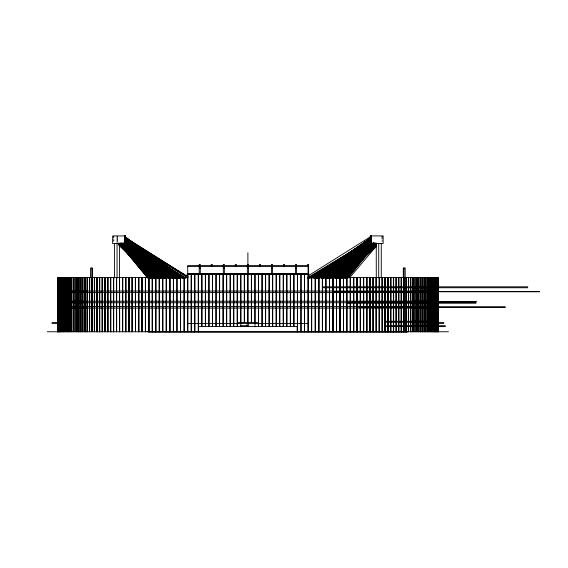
<?xml version="1.0" encoding="UTF-8"?>
<svg xmlns="http://www.w3.org/2000/svg" width="568" height="568" viewBox="0 0 568 568"><rect width="100%" height="100%" fill="white"/><g stroke="black" fill="none" stroke-linecap="round" stroke-linejoin="round"><path stroke-width="0.85" d="M381.987 236.813L382.143 236.323M370.535 238.546L370.719 238.02L370.251 238.801L371.209 238.993L370.251 238.844L370.925 239.284L322.475 278.05L371.756 243.296M370.258 241.996L370.734 241.215L370.258 241.996L370.911 242.479L371.216 242.16L370.428 241.535M381.98 238.965L382.136 238.581M370.258 240.86L370.805 240.15L370.258 240.86L370.84 241.414L371.195 241.137L370.45 240.42L370.819 241.407L371.032 240.981M381.945 241.159L382.143 240.733M381.952 237.942L382.129 237.573M370.989 239.937L370.783 240.349L370.265 239.739L370.464 239.341L371.174 240.108L370.783 240.349L370.272 239.703L370.861 239.085L316.341 278.263M370.279 236.508L370.868 235.897L370.279 236.508L370.776 237.147L371.188 236.891L370.684 236.252M370.776 237.147L370.457 236.153M340.587 278.057L370.819 236.522L307.735 276.126M343.37 277.873L370.641 242.181M340.246 278.05L370.627 238.986M124.392 237.438L125.35 237.261L125.528 237.736L124.875 238.219L124.91 236.962L125.322 237.218L125.003 238.212M124.818 237.857L125.322 237.218L124.697 237.736L124.875 238.219M125.095 238.397L124.598 239.029L125.01 239.277L125.507 238.645L124.903 238.027L175.391 278.107M345.571 278.256L372.984 243.516M344.989 277.78L372.416 243.175M341.822 277.929L370.712 242.046M347.751 278.32L376.037 243.374L342.866 277.944M116.958 241.137L117.469 240.505M347.247 278.32L375.952 243.374M343.81 277.724L372.054 243.516M339.941 278.071L370.897 240.69L310.604 278.071M340.282 278.235L370.343 242.33M345.245 278.292L374.802 243.104M349.54 277.844L376.264 246.171M125.052 240.143L125.521 240.804L125.003 241.414L124.605 241.173L125.244 240.69L125.052 240.143L124.385 240.591M342.596 277.724L371.898 243.274M346.324 277.951L375.64 243.644L343.967 277.958M342.312 278.079L372.303 243.189M339.323 277.894L370.563 241.975M339.664 278.121L370.542 243.026M344.847 278.27L375.931 243.274M336.398 278.192L370.514 239.831M344.946 278.363L376.101 243.416M116.965 237.964L117.505 237.374M338.152 277.851L370.805 241.691M342.263 277.759L373.112 243.516M334.524 278.27L370.805 238.482M340.658 277.986L372.615 243.651L338.308 278.022M339.408 278.206L371.905 243.36M336.639 278.206L370.499 242.074M336.1 278.221L370.67 241.457M333.324 278.221L370.492 238.879M345.28 277.816L376.215 245.056M124.399 239.675L124.96 239.093L125.336 239.376L124.96 240.342L124.577 240.058L125.336 239.376L125.528 239.902L125.244 239.611M341.964 277.823L374.972 243.147M372.928 243.317L339.167 278.313L373.921 243.104M335.752 277.937L370.819 241.847M332.408 277.922L370.819 238.652L330.157 278.114M335.823 278.284L370.79 243.054M341.418 278.313L376.392 243.104M341.68 277.915L376.264 243.473M337.939 278.228L373.126 243.367M370.741 238.02L370.251 238.844L370.563 238.503L311.818 277.972M337.47 277.759L373.02 243.402M124.392 241.769L124.974 241.208L125.329 241.485L124.946 242.479L124.584 242.209L125.329 241.485M333.423 278.306L370.442 242.664M335.837 278.121L372.175 243.374M370.868 241.407L332.422 278.036L372.757 243.452M124.385 236.437L124.967 235.883L125.528 236.607L124.946 237.161L124.591 236.891L125.329 236.153L124.392 236.373M341.688 277.78L376.328 245.028M337.619 278.292L374.369 243.665M336.007 278.135L373.417 243.189M332.571 278.036L370.812 242.415M329.951 278.221L370.407 240.917M326.777 277.851L370.407 237.722M335.617 278.242L374.213 243.161M332.152 278.121L370.911 242.955M335.198 277.929L373.197 243.622M331.74 277.795L370.556 242.806M337.612 278.135L376.328 243.367L337.122 278.135M341.46 277.929L376.321 246.576M116.944 239L117.548 238.461M326.543 277.951L370.584 239.341L308.389 278.071M330.036 278.107L370.592 242.529M327.054 277.752L370.315 240.008M330.271 278.164L370.308 243.21M332.188 277.979L372.296 243.281M336.079 277.816L375.633 243.587M335.972 278.263L376.13 243.743M370.755 239.874L325.563 278.114L370.79 242.543M329.476 277.972L370.748 243.069M326.628 277.823L370.741 240.924M331.698 277.866L373.233 243.26M335.226 278.079L375.966 244.176M328.034 278.228L370.961 242.721M331.968 278.114L373.666 243.672M324.754 277.915L370.535 240.335M328.694 277.816L370.528 243.53M116.951 242.216L117.576 241.712M330.256 278.235L373.73 243.111M319.699 278.05L370.322 237.63M326.039 278.299L370.861 242.472M323.27 278.299L370.322 240.818M328.467 277.787L371.6 243.644M332.046 278.05L375.782 243.523M329.809 277.844L373.588 243.53M322.489 278.15L370.819 240.782L320.948 277.809M322.56 277.951L370.954 240.818M324.775 277.951L370.599 242.969M326.572 277.929L371.635 243.473L315.098 278.107M328.382 278.242L374.127 243.459M327.835 278.249L373.687 243.466M332.145 278.022L376.513 244.51M316.916 277.795L370.819 237.587L318.499 278.178L370.968 240.165M370.265 240.818L370.641 240.541M323.632 278.107L370.442 243.388M124.569 237.914L125.216 237.438L125.038 236.955M125.045 235.89L125.216 236.359L124.562 236.842L124.875 237.154L125.528 236.671L125.35 236.203L124.697 236.686L124.875 237.154M327.665 278.128L374.688 243.423M322.667 277.887L370.308 242.834M324.285 277.866L371.515 243.324L322.191 277.887M326.714 277.915L373.858 243.416M327.913 278.199L375.81 243.36M322.901 277.979L370.975 243.338L316.199 277.88M318.421 278L370.336 241.13M318.108 277.802L370.826 240.64M324.356 277.802L373.616 243.189M328.013 278.185L376.513 244.318L327.842 277.979M323.448 278.093L373.588 243.154M312.826 277.844L370.4 238.035M316.497 278.235L370.4 241.215M370.663 241.159L316.653 278.199L370.506 242.728M318.527 277.951L370.343 242.571M321.495 277.816L372.111 243.345M322.347 278.27L373.978 243.267M116.923 240.008L117.597 239.561M124.861 241.414L125.535 240.967L125.343 240.427L124.669 240.875L124.861 241.414L124.577 241.13M315.936 278.107L370.506 241.684M312.975 277.809L370.506 239.547M317.235 278.249L370.435 242.905M321.68 278.192L374.127 243.615M318.648 277.929L371.067 243.502M311.086 277.88L370.364 239.043M315.531 277.844L370.364 242.224M322.794 278.1L376.229 243.296M316.873 277.951L370.336 243.352M321.019 278.128L375.519 243.175M310.362 277.809L370.961 239.128M313.138 277.809L370.584 241.038M314.317 277.951L370.293 242.238M317.604 277.816L372.075 243.267M314.842 277.816L370.961 242.323M318.79 277.951L373.282 243.494M309.219 278.029L370.819 239.717L307.26 277.993M313.316 277.837L370.634 242.508M314.438 277.951L370.989 243.154M116.93 236.849L117.626 236.423M318.939 278L375.512 243.537M310.249 277.816L370.776 241.244M370.272 239.703L370.684 239.462M308.545 278.079L370.691 240.775M314.445 278.086L372.26 243.509M313.508 277.901L371.422 243.494M314.573 277.972L373.204 243.175M308.814 278.235L370.655 241.798M319.109 278.079L376.243 244.531M314.118 277.901L373.709 243.182M313.714 277.986L374.518 243.168M314.722 278.029L375.434 243.239L314.565 277.851M308.601 265.867L187.717 265.867L187.717 331.762M187.717 266.158L308.069 266.158M199.219 268.025L200.284 268.025M223.288 268.025L224.353 268.025M247.357 268.025L248.422 268.025M271.426 268.025L272.491 268.025M295.502 268.025L296.56 268.025M187.653 273.776L308.126 273.776M187.717 274.238L308.069 274.238M187.774 277.496L57.446 277.496L57.446 331.762M307.536 277.496L438.333 277.496L438.333 331.762M322.425 286.804L527.771 286.804M322.425 287.749L527.771 287.749M57.503 291.064L438.276 291.064M332.536 291.419L539.6 291.419M332.536 291.774L539.6 291.774M57.503 292.598L438.276 292.598M57.503 301.21L438.276 301.21M352.323 301.565L476.282 301.565M352.323 301.92L476.282 301.92M346.466 302.275L476.048 302.275M57.503 302.751L350.811 302.751M346.466 303.227L476.048 303.227M57.503 306.535L438.276 306.535M358.912 306.89L505.35 306.89M358.912 307.245L505.35 307.245M57.503 308.076L438.276 308.076M385.899 321.268L433.547 321.268M385.899 322.212L433.547 322.212M57.979 322.532L52.064 322.532L52.064 323.476L57.979 323.476M437.8 322.532L443.722 322.532L443.722 323.476L437.8 323.476M187.717 323.476L308.069 323.476M240.534 325.883L247.634 325.883M386.368 325.883L445.376 325.883M240.811 326.238L247.002 326.238M386.368 326.238L445.376 326.238M47.329 331.762L448.45 331.762M148.972 332.117L407.299 332.117M147.006 331.321L148.674 331.762M147.538 331.321L149.178 331.762M118.818 243.381L180.446 278.043M118.811 244.489L177.266 277.986M123.547 243.445L183.286 278.064M182.271 278.114L122.61 243.53L179.481 278M124.364 242.387L185.438 277.958M179.815 277.816L121.232 243.196L163.69 278.15M177.436 277.901L119.536 243.494L119.543 331.762M125.038 242.287L185.097 278.164M183.478 277.993L124.328 242.451L166.31 277.972M124.818 243.502L182.399 278.079M125.088 239.746L187.994 277.929M187.767 276.907L124.96 238.652L176.179 277.944M124.917 241.741L184.422 278.214M125.123 240.562L125.521 240.804M185.367 277.915L124.96 240.782L162.86 278.171M122.887 243.246L179.474 278.185M121.779 243.438L177.592 277.837M125.095 237.317L125.507 237.573M188.043 276.751L124.96 237.587L165.984 277.858M124.747 242.124L182.52 278.071M178.835 278.029L123.327 243.452L170.201 278.121L125.024 239.874M124.371 240.995L183.656 277.958M183.315 278.015L124.825 241.237L176.52 278.242M125.571 240.662L184.671 277.951M118.769 243.267L173.268 277.816M124.818 236.998L187.646 276.999M179.666 278.128L124.456 242.699L160.503 278.228M123.994 243.431L177.734 277.809M179.808 278.192L124.683 242.806L152.416 278.235M125.18 239.987L184.273 278.214M119.457 243.203L172.928 278.043M124.605 243.416L177.067 277.88M124.541 242.245L179.112 278.242M121.019 243.218L174.17 278.242M125.279 239.547L182.811 277.809M177.869 277.809L124.712 242.493L158.167 277.816M124.541 241.194L179.85 278.107M120.111 243.161L172.274 278.107M183.961 277.972L125.322 238.269L125.01 239.277M124.52 242.969L176.698 278.192M124.406 241.705L177.969 278.029M125.116 239.014L182.072 277.908M120.771 243.182L171.188 277.908M124.704 241.059L177.983 277.844M122.809 243.36L173.155 278.214M124.648 239.668L180.013 278.121M124.974 241.691L177.251 278.121M168.49 278.071L119.266 243.296L147.907 278.228M121.112 243.381L170.059 278.121M123.568 243.182L172.558 278M124.719 242.77L174.426 278.263M123.391 243.352L171.735 277.787M171.408 278.05L124.768 241.329L175.796 278M124.79 238.106L179.85 277.951M119.252 244.986L164.23 277.915M123.945 243.381L171.025 277.894M125.379 241.258L175.37 278.093M121.36 243.36L168.277 277.887M124.761 241.293L173.822 277.795M125.514 239.76L124.96 239.093M175.959 278.022L124.96 239.717L163.009 278.171M120.26 243.445L166.275 278.022M125.528 236.607L124.967 235.883M179.978 278.022L124.96 236.522L166.119 277.88M124.477 243.438L170.301 278.022M125.528 241.925L124.974 241.208M124.96 241.847L172.168 277.922M119.266 243.473L164.344 277.929M123.455 243.509L168.348 277.951M124.818 242.969L170.329 278.157M125.5 240.314L174.312 278.192L123.242 243.218L150.527 278.05M165.565 278.15L120.821 243.487L158.827 278.121M124.328 243.033L169.15 277.873M124.825 243.168L168.398 278.05L125.485 241.052M121.36 243.573L164.834 278.299M123.533 243.509L166.183 277.922L124.719 239.256M170.428 278.235L124.79 241.002M125.258 241.393L170.634 278.206M125.251 238.191L174.575 278.292M119.358 243.544L160.687 278.036M125.038 240.924L169.15 277.823M124.371 243.551L165.906 278.27M122.766 243.196L164.209 277.823M121.722 243.331L162.256 277.78M119.003 244.219L158.742 277.972M371.06 237.729L370.457 237.204L370.79 236.948L370.244 237.708L370.833 238.226M124.158 243.097L164.45 277.866M124.775 243.402L164.642 278.277M122.191 243.537L161.482 278.008M120.799 243.118L160.765 278.107M118.847 243.793L157.996 278.164M124.52 237.701L170.279 278.263M124.513 240.889L166.133 277.823M125.244 240.64L167.51 278.263M124.591 243.26L163.655 278.071M118.776 244.943L155.369 278.242M124.832 241.911L163.996 277.851M122.851 243.303L160.545 277.972M125.003 243.459L162.838 278.299M121.729 243.644L158.742 277.816M124.733 243.09L161.355 277.951M122.013 243.239L158.522 278.036M121.509 243.225L157.939 278.029M118.79 243.374L155.107 278.121M124.882 243.587L160.581 278.114M121.687 243.693L157.18 278.185M121.907 243.452L157.109 278.277M120.736 243.686L155.085 278.284M118.847 244.993L151.727 278.313M124.96 242.011L160.311 278.036M123.086 243.31L156.96 278.057M155.639 277.922L121.651 243.083L153.289 277.901M119.166 243.743L152.302 277.937M125.287 239.93L161.852 278.192M121.992 243.395L154.773 278.221M118.939 243.36L151.464 278.206M125.081 240.413L160.027 277.986M124.988 239.533L160.325 277.851M124.456 242.955L156.718 277.958M124.392 242.089L157.279 278.093M119.287 243.665L150.002 277.851M125.265 239.831L159.381 278.192M123.221 243.139L154.439 278.192M120.828 243.693L151.173 278.121M124.655 242.366L156.115 278.121M124.641 241.315L156.456 277.894M119.017 243.338L149.121 278.171M124.896 242.699L154.602 277.787M122.596 243.196L151.968 278.356M122.084 243.409L150.861 278.071M118.733 243.047L147.652 277.851M125.429 240.321L156.164 277.851M124.541 242.401L153.644 278.142M124.861 242.848L153.218 278M122.83 243.537L150.47 278M124.612 237.225L155.838 277.837M124.605 240.427L152.948 277.951M113.65 236.508L113.82 236.863M113.636 239.668L113.834 240.086M124.775 239.959L124.96 240.342M124.747 242.046L124.946 242.479M124.74 236.707L124.946 237.161M113.643 237.516L113.799 237.886M113.636 240.669L113.813 241.109M438.141 277.496L438.134 331.762M437.992 277.496L437.992 331.762M437.892 277.496L437.836 331.762M437.594 277.496L437.601 331.762M437.537 277.496L437.552 331.762M437.246 277.496L437.261 331.762M437.09 277.496L437.111 331.762M436.799 277.496L436.813 331.762M436.572 277.496L436.551 331.762M436.274 277.496L436.26 331.762M435.933 277.496L435.904 331.762M435.642 277.496L435.62 331.762M435.195 277.496L435.195 331.762M435.166 277.496L435.166 331.762M434.903 277.496L434.882 331.762M434.051 277.496L434.08 331.762M433.434 277.496L433.434 331.762M433.405 277.496L433.405 331.762M433.15 277.496L433.121 331.762M432.376 277.496L432.411 331.762M431.297 277.496L431.297 331.762M431.261 277.496L431.261 331.762M431.02 277.496L430.977 331.762M430.047 277.496L430.082 331.762M429.77 277.496L429.806 331.762M428.741 277.496L428.783 331.762M428.464 277.496L428.506 331.762M427.385 277.496L427.385 331.762M427.342 277.496L427.342 331.762M427.115 277.496L427.072 331.762M425.901 277.496L425.851 331.762M425.631 277.496L425.631 331.762M425.581 277.496L425.581 331.762M424.062 277.496L424.012 331.762M422.344 277.496L422.4 331.762M420.909 277.496L420.909 331.762M420.852 277.496L420.852 331.762M420.654 277.496L420.654 331.762M420.597 277.496L420.597 331.762M419.014 277.496L419.077 331.762M418.765 277.496L418.822 331.762M417.153 277.496L417.089 331.762M416.905 277.496L416.905 331.762M416.841 277.496L416.841 331.762M415.087 277.496L415.151 331.762M414.91 277.496L414.839 331.762M413.071 277.496L413.071 331.762M413 277.496L413 331.762M412.829 277.496L412.829 331.762M412.758 277.496L412.758 331.762M410.905 277.496L410.827 331.762M410.6 277.496L410.671 331.762M408.662 277.496L408.584 331.762M408.435 277.496L408.356 331.762M406.12 277.496L406.12 331.762M406.042 277.496L406.042 331.762M405.197 277.787L405.197 268.025L403.301 268.025L403.301 277.787M404.011 268.025L403.947 331.762M403.869 277.496L403.869 331.762M403.727 277.496L403.727 331.762M403.649 277.496L403.649 331.762M401.484 277.496L401.484 331.762M401.399 277.496L401.399 331.762M401.271 277.496L401.271 331.762M401.185 277.496L401.185 331.762M398.857 277.496L398.942 331.762M398.736 277.496L398.651 331.762M396.336 277.496L396.336 331.762M396.137 277.496L396.251 331.762M396.052 277.496L396.052 331.762M393.667 277.496L393.667 331.762M393.574 277.496L393.574 331.762M393.468 277.496L393.468 331.762M393.383 277.496L393.383 331.762M390.926 277.496L390.834 331.762M390.741 277.496L390.741 331.762M390.649 277.496L390.649 331.762M388.129 277.496L388.129 331.762M388.029 277.496L388.029 331.762M387.944 277.496L387.944 331.762M387.852 277.496L387.852 331.762M385.267 277.496L385.267 331.762M385.168 277.496L385.168 331.762M385.09 277.496L385.09 331.762M384.99 277.496L384.99 331.762M382.342 277.496L382.342 331.762M382.172 277.496L382.243 331.762M382.079 277.496L382.079 331.762M381.277 243.502L381.277 277.922M379.367 277.496L379.367 331.762M379.268 331.762L379.268 277.496L379.105 331.762M378.721 243.502L378.721 277.922M376.257 243.502L376.335 331.762M376.179 277.496L376.236 331.762M376.08 277.496L376.08 331.762M373.254 277.496L373.254 331.762M373.105 277.496L373.148 331.762M372.998 277.496L372.998 331.762M371.365 235.933L371.365 243.502M370.123 277.496L370.123 331.762M370.016 277.496L370.016 331.762L369.875 277.496M366.942 277.496L366.942 331.762M366.836 277.496L366.807 331.762M366.701 277.496L366.701 331.762M363.719 277.496L363.719 331.762M363.605 277.496L363.605 331.762L363.484 277.496M360.446 277.496L360.446 331.762M360.332 277.496L360.339 331.762M360.219 277.496L360.219 331.762M357.144 277.496L357.144 331.762M357.031 277.496L357.031 331.762M356.924 277.496L356.924 331.762M353.8 277.496L353.8 331.762M353.694 277.496L353.686 331.762M353.587 277.496L353.587 331.762M350.421 277.496L350.421 331.762M350.321 277.496L350.307 331.762M350.215 277.496L350.215 331.762M347.012 277.496L346.92 331.762L346.807 277.496M343.491 277.496L343.569 331.762M343.377 277.496L343.455 331.762M340.104 277.496L340.104 331.762M340.033 277.496L339.991 331.762M339.912 277.496L339.912 331.762M336.611 331.762L336.547 277.496L336.433 331.762M333.096 331.762L333.096 277.496L332.983 331.762M332.926 277.496L332.926 331.762M329.518 277.496L329.568 331.762M329.397 277.496L329.447 331.762M325.975 277.496L326.018 331.762M325.897 277.496L325.862 331.762M322.454 277.496L322.425 331.762M322.304 277.496L322.34 331.762M318.882 331.762L318.882 277.496L318.762 331.762M318.74 277.496L318.74 331.762M315.283 277.496L315.304 331.762M315.169 277.496L315.183 331.762M311.718 277.496L311.704 331.762M311.591 277.496L311.598 331.762M308.814 278.327L308.814 273.946L187.184 273.946L187.184 278.327M308.601 273.939L308.601 264.383L307.536 264.383L307.536 265.867M308.126 277.496L308.126 331.762M308.069 265.867L308.069 331.762M304.583 273.776L304.583 331.762M304.469 273.776L304.469 331.762M301.047 273.776L301.047 331.762M300.926 273.776L300.926 331.762M297.504 273.776L297.504 331.762M297.391 273.776L297.391 331.762M297.185 331.762L297.185 326.437L198.594 326.437L198.594 331.762M296.56 273.939L296.56 264.383L295.502 264.383L295.502 273.939M293.968 273.776L293.968 326.486M293.848 273.776L293.848 326.486M290.425 273.776L290.425 326.486M290.305 273.776L290.305 326.486M286.89 273.776L286.89 326.486M286.769 273.776L286.769 326.486M284.525 265.867L284.525 264.383L283.46 264.383L283.46 265.867M283.347 273.776L283.347 326.486M283.226 273.776L283.226 326.486M279.804 273.776L279.804 326.486M279.69 273.776L279.69 326.486M276.268 273.776L276.268 326.486M276.147 273.776L276.147 326.486M272.725 273.776L272.725 326.486M272.612 273.776L272.612 326.486M272.491 273.939L272.491 264.383L271.426 264.383L271.426 273.939M269.189 273.776L269.189 326.486M269.069 273.776L269.069 326.486M265.646 273.776L265.646 326.486M265.533 273.776L265.533 326.486M262.111 273.776L262.111 326.486M261.99 273.776L261.99 326.486M260.456 265.867L260.456 264.383L259.391 264.383L259.391 265.867M258.568 273.776L258.568 326.486M258.447 273.776L258.447 326.486M257.354 323.476L257.354 322.532L238.425 322.532L238.425 323.476M255.032 273.776L255.032 322.61M254.989 323.476L254.989 326.792M254.911 273.776L254.911 322.61M251.489 273.776L251.489 322.61M251.368 273.776L251.368 322.61M248.635 323.881L248.635 326.508M248.422 273.939L248.422 264.383L247.357 264.383L247.357 273.939M247.889 252.732L247.889 264.78M247.946 273.776L247.946 322.61M247.833 273.776L247.833 322.61M247.144 323.881L247.144 326.508M244.41 273.776L244.41 322.61M244.29 273.776L244.29 322.61M240.867 273.776L240.867 322.61M240.789 323.476L240.789 326.792M240.754 273.776L240.754 322.61M237.332 273.776L237.332 326.486M237.211 273.776L237.211 326.486M236.387 265.867L236.387 264.383L235.322 264.383L235.322 265.867M233.789 273.776L233.789 326.486M233.675 273.776L233.675 326.486M230.253 273.776L230.253 326.486M230.132 273.776L230.132 326.486M226.71 273.776L226.71 326.486M226.589 273.776L226.589 326.486M224.353 273.939L224.353 264.383L223.288 264.383L223.288 273.939M223.167 273.776L223.167 326.486M223.054 273.776L223.054 326.486M219.631 273.776L219.631 326.486M219.511 273.776L219.511 326.486M216.089 273.776L216.089 326.486M215.975 273.776L215.975 326.486M212.553 273.776L212.553 326.486M212.432 273.776L212.432 326.486M212.318 265.867L212.318 264.383L211.253 264.383L211.253 265.867M209.01 273.776L209.01 326.486M208.896 273.776L208.896 326.486M205.474 273.776L205.474 326.486M205.353 273.776L205.353 326.486M201.931 273.776L201.931 326.486M201.81 273.776L201.81 326.486M200.284 273.939L200.284 264.383L199.219 264.383L199.219 273.939M198.395 273.776L198.395 331.762M198.275 273.776L198.275 331.762M194.852 273.776L194.852 331.762M194.732 273.776L194.732 331.762M191.309 273.776L191.309 331.762M191.196 273.776L191.196 331.762M187.774 273.776L187.774 331.762M184.181 277.496L184.188 331.762M184.075 277.496L184.067 331.762M180.61 277.496L180.596 331.762M180.475 277.496L180.496 331.762M177.017 277.496L177.038 331.762M176.925 277.496L176.897 331.762M173.474 277.496L173.439 331.762M173.354 277.496L173.325 331.762M169.917 277.496L169.917 331.762M169.882 277.496L169.804 331.762L169.761 277.496M166.381 277.496L166.381 331.762M166.332 277.496L166.261 331.762L166.211 277.496M162.853 277.496L162.796 331.762L162.682 277.496M159.281 277.496L159.345 331.762M159.168 277.496L159.232 331.762M155.866 277.496L155.866 331.762M155.753 277.496L155.795 331.762M155.675 277.496L155.675 331.762M152.401 277.496L152.401 331.762M152.288 277.496L152.323 331.762M152.21 277.496L152.21 331.762M148.972 277.496L148.972 331.762M148.859 277.496L148.88 331.762M148.773 277.496L148.773 331.762M145.564 277.496L145.564 331.762M145.458 277.496L145.472 331.762M145.358 277.496L145.358 331.762M142.199 277.496L142.199 331.762M142.092 277.496L142.085 331.762M141.979 277.496L141.979 331.762M138.862 277.496L138.862 331.762M138.748 277.496L138.748 331.762M138.635 277.496L138.635 331.762M135.56 277.496L135.447 331.762L135.333 277.496M132.294 277.496L132.294 331.762M132.174 277.496L132.188 331.762M132.067 277.496L132.067 331.762M129.078 277.496L129.078 331.762M128.971 277.496L128.943 331.762M128.837 277.496L128.837 331.762M125.904 277.496L125.904 331.762M125.798 277.496L125.762 331.762M125.663 277.496L125.663 331.762M124.413 235.933L124.413 243.502M122.78 277.496L122.674 331.762L122.631 277.496M122.525 277.496L122.525 331.762M119.599 277.496L119.699 331.762M119.443 277.496L119.443 331.762M117.058 243.502L117.058 277.922M116.674 277.496L116.674 331.762M116.575 277.496L116.575 331.762M116.412 277.496L116.511 331.762M114.502 243.502L114.502 277.922M113.699 277.496L113.699 331.762M113.607 277.496L113.607 331.762M113.536 277.496L113.536 331.762M113.437 277.496L113.437 331.762M110.788 277.496L110.788 331.762M110.611 277.496L110.689 331.762M110.519 277.496L110.519 331.762M107.927 277.496L107.927 331.762M107.835 277.496L107.835 331.762M107.657 277.496L107.75 331.762M105.044 277.496L105.13 331.762M104.945 277.496L104.945 331.762M104.853 277.496L104.853 331.762M102.396 277.496L102.396 331.762M102.204 277.496L102.311 331.762M102.112 277.496L102.112 331.762M99.727 277.496L99.727 331.762M99.641 277.496L99.641 331.762M99.528 277.496L99.528 331.762M99.443 277.496L99.443 331.762M97.128 277.496L97.128 331.762M97.043 277.496L97.043 331.762M96.922 277.496L96.922 331.762M96.837 277.496L96.837 331.762M94.508 277.496L94.593 331.762M94.38 277.496L94.295 331.762M92.477 277.787L92.477 268.025L90.582 268.025L90.582 277.787M92.13 277.496L92.052 331.762M91.909 277.496L91.909 331.762M91.831 277.496L91.831 331.762M91.767 268.025L91.767 277.787M89.737 277.496L89.659 331.762M89.439 277.496L89.517 331.762M87.422 277.496L87.422 331.762M87.344 277.496L87.344 331.762M85.186 277.496L85.186 331.762M85.108 277.496L85.108 331.762M84.951 277.496L84.951 331.762M84.873 277.496L84.873 331.762M82.949 277.496L83.02 331.762M82.715 277.496L82.786 331.762M80.94 277.496L80.94 331.762M80.869 277.496L80.869 331.762M80.699 277.496L80.699 331.762M80.628 277.496L80.628 331.762M78.689 277.496L78.689 331.762M78.625 277.496L78.625 331.762M77.021 277.496L77.021 331.762M76.957 277.496L76.957 331.762M76.765 277.496L76.765 331.762M76.701 277.496L76.701 331.762M75.125 277.496L75.182 331.762M74.926 277.496L74.87 331.762M73.435 277.496L73.378 331.762M73.173 277.496L73.116 331.762M71.774 277.496L71.717 331.762M71.454 277.496L71.504 331.762M70.148 277.496L70.198 331.762M69.928 277.496L69.928 331.762M69.878 277.496L69.878 331.762M68.394 277.496L68.444 331.762M66.996 277.496L67.045 331.762M66.016 277.496L66.016 331.762M65.973 277.496L65.973 331.762M65.739 277.496L65.696 331.762M64.766 277.496L64.802 331.762M64.482 277.496L64.525 331.762M63.687 277.496L63.651 331.762M62.657 277.496L62.629 331.762M62.373 277.496L62.345 331.762M61.734 277.496L61.734 331.762M61.706 277.496L61.706 331.762M61.443 277.496L61.415 331.762M60.584 277.496L60.613 331.762M60.165 277.496L60.137 331.762M59.874 277.496L59.853 331.762M59.505 277.496L59.519 331.762M59.228 277.496L59.214 331.762M58.965 277.496L58.98 331.762M58.674 277.496L58.689 331.762M58.532 277.496L58.532 331.762M58.525 277.496L58.525 331.762M58.241 277.496L58.192 331.762M57.979 277.496L57.979 331.762M57.886 277.496L57.893 331.762M57.737 277.496L57.737 331.762M57.638 277.496L57.638 331.762M57.496 277.496L57.496 331.762M370.421 236.217L370.265 236.785L370.648 235.905L383.137 235.933L383.137 243.502L370.606 243.502L370.421 236.217M370.457 237.204L370.244 237.708L370.854 238.226L371.188 237.971L370.251 237.672L370.457 237.218M125.173 235.933L112.641 235.933L112.641 243.502L125.173 243.502L125.173 235.933M434.364 331.762L434.364 277.496L434.335 331.762M432.134 331.762L432.134 277.496L432.099 331.762M424.324 331.762L424.324 277.496L424.275 331.762M422.663 331.762L422.663 277.496L422.606 331.762M406.34 331.762L406.34 277.496L406.262 331.762M87.195 331.762L87.195 277.496L87.117 331.762M78.938 331.762L78.938 277.496L78.874 331.762M68.714 331.762L68.714 277.496L68.664 331.762M67.315 331.762L67.315 277.496L67.272 331.762M63.403 331.762L63.403 277.496L63.367 331.762M60.897 331.762L60.897 277.496L60.875 331.762"/></g></svg>
